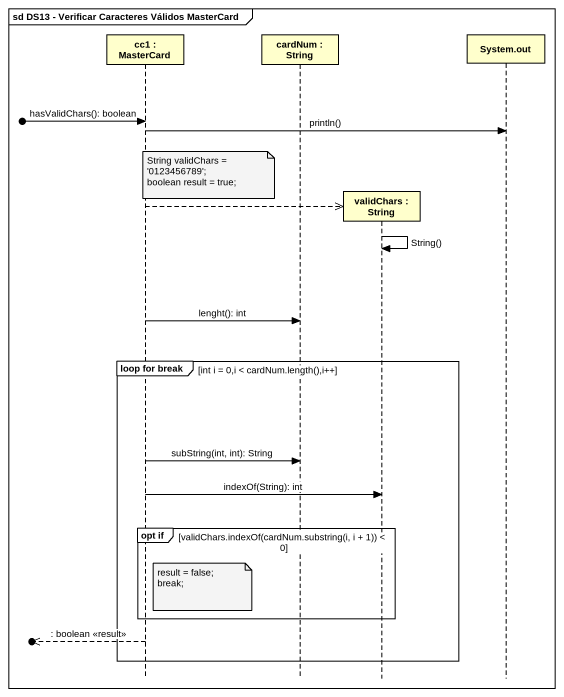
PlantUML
@startuml
mainframe sd DS13 - Verificar Caracteres Válidos MasterCard
hide footbox
participant "cc1 : MasterCard" as cc1
participant "cardNum : String" as cardNum
participant "validChars : String" as validChars
participant "System.out" as System_out

[o-> cc1 : hasValidChars(): boolean
cc1 -> System_out : println()
note over cc1
  String validChars = '0123456789';
  boolean result = true;
end note
cc1 -->> validChars **
validChars -> validChars : String()
cc1 -> cardNum : lenght(): int
group loop for break [int i = 0,i < cardNum.length(),i++]
  cc1 -> cardNum : subString(int, int): String
  cc1 -> validChars : indexOf(String): int
  group opt if [validChars.indexOf(cardNum.substring(i, i + 1)) < 0]
    note right of cc1
      result = false;
      break;
    end note
  end
  [o<<-- cc1 : : boolean <<result>>
end
@enduml
